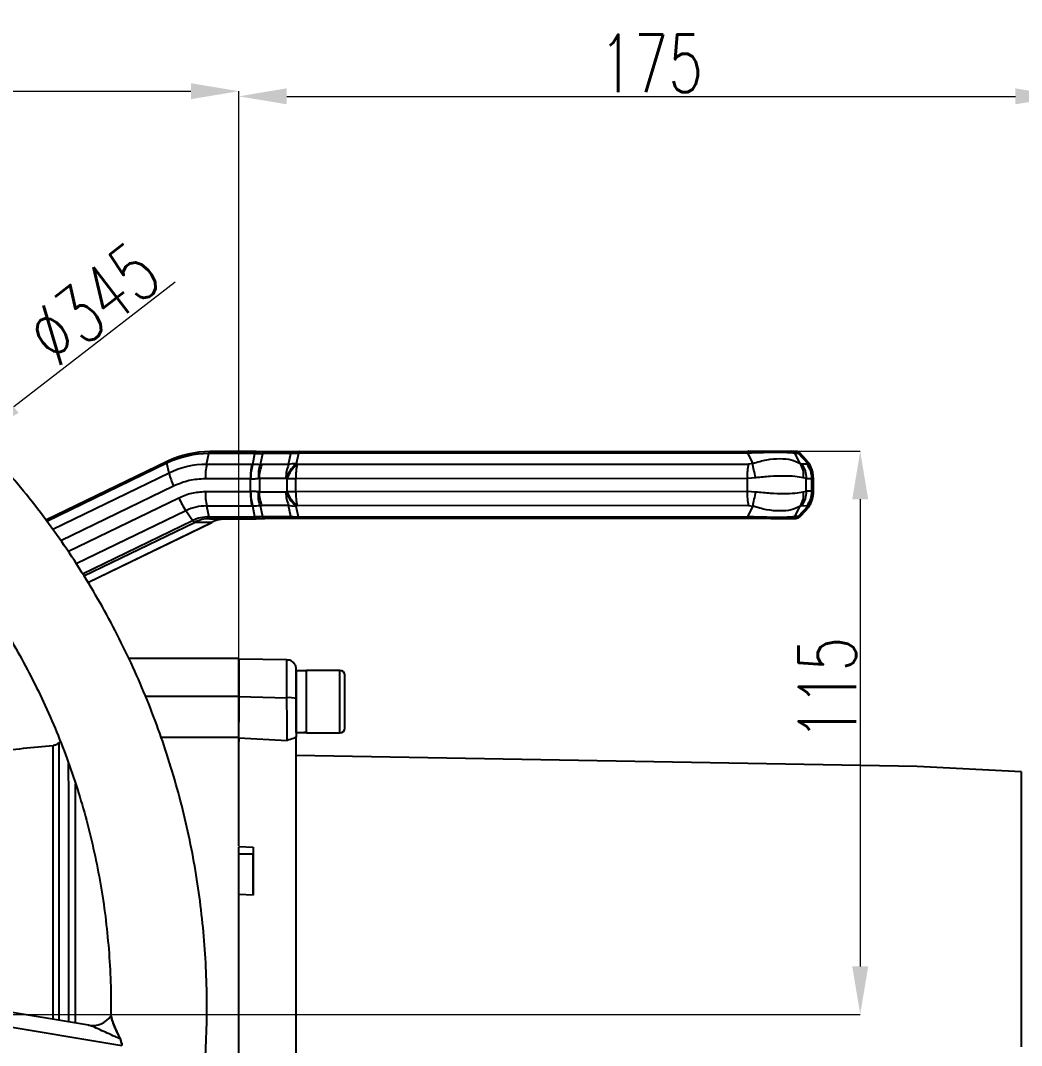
# Model space of a CAD drawing. Header units: millimetres. Extents: x 2687 to 4367, y 1046 to 2234.
# Drawn here: x 3565 to 3773.8, y 1547.2 to 1761 of the extents above; entities that cross this region are included whole.
import ezdxf

# ---------------------------------------------------------------- set-up
doc = ezdxf.new("R2010")
doc.units = ezdxf.units.MM
doc.layers.add('AM_5', color=3, linetype='Continuous', lineweight=25)
doc.styles.add('SLDTEXTSTYLE1', font='txt.shx', dxfattribs={"width": 0.7, "bigfont": 'gbcbig.shx'})
doc.dimstyles.new('SLDDIMSTYLE12$0', dxfattribs={"dimtxt": 12, "dimasz": 10, "dimexe": 0, "dimexo": 0.0625, "dimgap": 0.875, "dimtad": 1, "dimdec": 1, "dimlfac": 1.8, "dimrnd": 1e-09, "dimzin": 12, "dimdsep": 46, "dimtxsty": 'SLDTEXTSTYLE1', "dimcen": 0.09, "dimdle": 8.16, "dimclrd": 3, "dimclre": 3, "dimadec": 0, "dimazin": 3, "dimtfac": 1, "dimtdec": 1, "dimtofl": 0, "dimtmove": 0, "dimatfit": 3, "dimfxl": 0, "dimfrac": 2, "dimtolj": 1, "dimlwd": 5, "dimlwe": 5, "dimarcsym": 0})
doc.dimstyles.new('SLDDIMSTYLE12$3', dxfattribs={"dimtxt": 12, "dimasz": 10, "dimexe": 0, "dimexo": 0.0625, "dimgap": 0.875, "dimtad": 1, "dimdec": 1, "dimlfac": 1.8, "dimrnd": 1e-09, "dimzin": 12, "dimdsep": 46, "dimtxsty": 'SLDTEXTSTYLE1', "dimcen": 0.09, "dimdle": 8.16, "dimclrd": 3, "dimclre": 3, "dimadec": 0, "dimazin": 3, "dimtfac": 1, "dimtdec": 1, "dimtofl": 0, "dimtmove": 0, "dimatfit": 3, "dimfxl": 0, "dimfrac": 2, "dimtolj": 1, "dimlwd": 5, "dimlwe": 5, "dimarcsym": 0})

# ---------------------------------------------------------------- blocks, each defined once
blk = doc.blocks.new('*D23')
at = {"layer": 'AM_5', "color": 3, "lineweight": 5, "transparency": 16777216}
blk.add_line((3433.46, 1693.93), (3433.46, 1746.29), dxfattribs=at)
at = {"layer": 'AM_5', "color": 3, "linetype": 'Continuous', "lineweight": 5, "transparency": 16777216}
for p, q in [((3443.46, 1746.29), (3600.54, 1746.29)), ((3610.54, 1628.03), (3610.54, 1746.29))]:
    blk.add_line(p, q, dxfattribs=at)
at = {"layer": 'AM_5', "color": 3, "transparency": 16777216}
for points in [[(3443.46, 1747.96), (3443.46, 1744.62), (3433.46, 1746.29)], [(3600.54, 1747.96), (3600.54, 1744.62), (3610.54, 1746.29)]]:
    blk.add_solid(points, dxfattribs=at)
at = {"layer": 'Defpoints', "color": 0, "transparency": 16777216}
for p in [(3610.54, 1746.29), (3433.46, 1693.86), (3610.54, 1627.96)]:
    blk.add_point(p, dxfattribs=at)
at = {"layer": 'AM_5', "color": 0, "transparency": 16777216, "insert": (3522, 1753.17), "char_height": 12, "attachment_point": 5, "style": 'SLDTEXTSTYLE1'}
blk.add_mtext('\\A1;178', dxfattribs=at)
blk = doc.blocks.new('*D12')
at = {"layer": 'AM_5', "color": 3, "lineweight": 5, "transparency": 16777216}
blk.add_line((3610.54, 1625.47), (3610.54, 1745.22), dxfattribs=at)
at = {"layer": 'AM_5', "color": 3, "linetype": 'Continuous', "lineweight": 5, "transparency": 16777216}
for p, q in [((3620.54, 1745.22), (3772.54, 1745.22)), ((3782.54, 1548.32), (3782.54, 1745.22))]:
    blk.add_line(p, q, dxfattribs=at)
at = {"layer": 'AM_5', "color": 3, "transparency": 16777216}
for points in [[(3620.54, 1746.89), (3620.54, 1743.56), (3610.54, 1745.22)], [(3772.54, 1746.89), (3772.54, 1743.56), (3782.54, 1745.22)]]:
    blk.add_solid(points, dxfattribs=at)
at = {"layer": 'Defpoints', "color": 0, "transparency": 16777216}
for p in [(3782.54, 1745.22), (3610.54, 1625.41), (3782.54, 1548.26)]:
    blk.add_point(p, dxfattribs=at)
at = {"layer": 'AM_5', "color": 0, "transparency": 16777216, "insert": (3696.54, 1752.1), "char_height": 12, "attachment_point": 5, "style": 'SLDTEXTSTYLE1'}
blk.add_mtext('\\A1;175', dxfattribs=at)
blk = doc.blocks.new('*D16')
at = {"layer": 'AM_5', "color": 3, "lineweight": 5, "transparency": 16777216}
blk.add_line((3725.8, 1671.18), (3740.15, 1671.18), dxfattribs=at)
at = {"layer": 'AM_5', "color": 3, "linetype": 'Continuous', "lineweight": 5, "transparency": 16777216}
for p, q in [((3740.15, 1661.18), (3740.15, 1563.73)), ((3480.21, 1553.73), (3740.15, 1553.73))]:
    blk.add_line(p, q, dxfattribs=at)
at = {"layer": 'AM_5', "color": 3, "transparency": 16777216}
for points in [[(3738.49, 1661.18), (3741.82, 1661.18), (3740.15, 1671.18)], [(3738.49, 1563.73), (3741.82, 1563.73), (3740.15, 1553.73)]]:
    blk.add_solid(points, dxfattribs=at)
at = {"layer": 'Defpoints', "color": 0, "transparency": 16777216}
for p in [(3725.74, 1671.18), (3480.15, 1553.73), (3740.15, 1553.73)]:
    blk.add_point(p, dxfattribs=at)
at = {"layer": 'AM_5', "color": 0, "transparency": 16777216, "insert": (3733.28, 1621.68), "char_height": 12, "attachment_point": 5, "rotation": 90, "style": 'SLDTEXTSTYLE1'}
blk.add_mtext('\\A1;115', dxfattribs=at)
blk = doc.blocks.new('*D9')
at = {"layer": 'AM_5', "color": 3, "linetype": 'Continuous', "lineweight": 5, "transparency": 16777216}
blk.add_line((3597.27, 1706.48), (3563.59, 1680.49), dxfattribs=at)
at = {"layer": 'AM_5', "color": 3, "lineweight": 5, "transparency": 16777216}
for p, q in [((3496.21, 1628.55), (3496.39, 1628.55)), ((3496.3, 1628.46), (3496.3, 1628.64))]:
    blk.add_line(p, q, dxfattribs=at)
at = {"layer": 'AM_5', "color": 3, "transparency": 16777216}
blk.add_solid([(3562.57, 1681.8), (3564.61, 1679.17), (3555.67, 1674.37)], dxfattribs=at)
at = {"layer": 'Defpoints', "color": 0, "transparency": 16777216}
for p in [(3555.67, 1674.37), (3436.93, 1582.72)]:
    blk.add_point(p, dxfattribs=at)
at = {"layer": 'AM_5', "color": 0, "transparency": 16777216, "insert": (3580.19, 1701.98), "char_height": 12, "attachment_point": 5, "rotation": 37.6642, "style": 'SLDTEXTSTYLE1'}
blk.add_mtext('\\A1;%%C345', dxfattribs=at)

msp = doc.modelspace()

# ---------------------------------------------------------------- linework, layer by layer
at = {"color": 7, "linetype": 'Continuous', "lineweight": 25}
for p, q in [((3603.836, 1668.45), (3604.304, 1670.713)), ((3613.916, 1670.719), (3604.304, 1670.713)), ((3614.136, 1671.117), (3604.525, 1671.111)), ((3613.446, 1668.453), (3613.916, 1670.719)), ((3615.448, 1670.685), (3614.97, 1668.376)), ((3621.412, 1670.695), (3615.448, 1670.685)), ((3615.829, 1671.091), (3615.984, 1671.119)), ((3615.984, 1671.119), (3621.948, 1671.13)), ((3620.939, 1668.41), (3621.412, 1670.695)), ((3622.959, 1670.733), (3622.516, 1668.593)), ((3716.614, 1670.791), (3622.959, 1670.733)), ((3623.18, 1671.132), (3716.834, 1671.189)), ((3716.614, 1670.791), (3717.722, 1668.641)), ((3726.457, 1671.173), (3725.74, 1671.179)), ((3727.617, 1668.629), (3726.509, 1670.779)), ((3726.509, 1670.779), (3727.226, 1670.774)), ((3727.38, 1670.829), (3727.226, 1670.774)), ((3727.226, 1670.774), (3729.224, 1668.617)), ((3727.415, 1670.842), (3727.38, 1670.829)), ((3729.009, 1669.258), (3727.485, 1670.903)), ((3595.575, 1669.047), (3570.316, 1656.81)), ((3595.548, 1668.693), (3570.504, 1656.56)), ((3595.998, 1666.642), (3595.548, 1668.693)), ((3613.253, 1668.456), (3603.836, 1668.45)), ((3613.253, 1668.456), (3613.446, 1668.453)), ((3615.408, 1668.4), (3614.97, 1668.376)), ((3620.939, 1668.41), (3615.408, 1668.4)), ((3621.698, 1668.546), (3620.939, 1668.41)), ((3622.516, 1668.593), (3621.698, 1668.546)), ((3622.685, 1668.47), (3622.516, 1668.593)), ((3622.685, 1668.47), (3716.817, 1668.528)), ((3717.722, 1668.641), (3716.817, 1668.528)), ((3727.95, 1668.515), (3727.617, 1668.629)), ((3729.053, 1668.507), (3727.95, 1668.515)), ((3728.919, 1669.266), (3728.948, 1669.205)), ((3728.948, 1669.205), (3729.224, 1668.617)), ((3729.224, 1668.617), (3729.053, 1668.507)), ((3595.998, 1666.642), (3571.754, 1654.896)), ((3614.624, 1665.559), (3614.844, 1665.582)), ((3614.844, 1665.582), (3620.374, 1665.593)), ((3614.844, 1665.582), (3614.844, 1662.67)), ((3620.374, 1665.593), (3620.543, 1665.47)), ((3716.542, 1665.53), (3622.41, 1665.472)), ((3718.349, 1665.643), (3716.542, 1665.53)), ((3716.542, 1665.53), (3716.543, 1662.863)), ((3728.912, 1665.515), (3728.244, 1665.632)), ((3730.356, 1665.616), (3730.014, 1665.507)), ((3730.249, 1665.787), (3730.302, 1665.702)), ((3730.401, 1662.634), (3730.401, 1665.702)), ((3596.939, 1663.924), (3573.399, 1652.52)), ((3612.977, 1665.458), (3603.56, 1665.452)), ((3612.977, 1662.791), (3612.977, 1665.458)), ((3612.977, 1665.458), (3613.074, 1665.455)), ((3621.423, 1665.471), (3620.543, 1665.47)), ((3620.543, 1665.47), (3620.543, 1662.804)), ((3622.41, 1665.472), (3621.423, 1665.471)), ((3622.41, 1662.806), (3622.41, 1665.472)), ((3728.912, 1662.849), (3728.912, 1665.515)), ((3728.912, 1665.515), (3730.014, 1665.507)), ((3730.014, 1665.507), (3730.014, 1662.84)), ((3574.91, 1650.311), (3598.02, 1661.507)), ((3603.56, 1662.785), (3612.977, 1662.791)), ((3613.074, 1662.794), (3612.977, 1662.791)), ((3614.844, 1662.67), (3614.624, 1662.693)), ((3620.374, 1662.68), (3614.844, 1662.67)), ((3620.543, 1662.804), (3620.374, 1662.68)), ((3620.543, 1662.804), (3621.423, 1662.805)), ((3621.423, 1662.805), (3622.41, 1662.806)), ((3622.41, 1662.806), (3716.543, 1662.863)), ((3716.543, 1662.863), (3718.349, 1662.751)), ((3728.244, 1662.74), (3728.912, 1662.849)), ((3730.014, 1662.84), (3728.912, 1662.849)), ((3730.014, 1662.84), (3730.356, 1662.724)), ((3730.302, 1662.634), (3730.249, 1662.546)), ((3603.836, 1659.783), (3613.253, 1659.789)), ((3603.836, 1659.783), (3604.304, 1657.513)), ((3613.253, 1659.789), (3613.446, 1659.792)), ((3613.916, 1657.519), (3613.446, 1659.792)), ((3614.97, 1659.872), (3615.408, 1659.85)), ((3614.97, 1659.872), (3615.448, 1657.557)), ((3620.939, 1659.86), (3615.408, 1659.85)), ((3621.698, 1659.726), (3620.939, 1659.86)), ((3621.412, 1657.568), (3620.939, 1659.86)), ((3622.516, 1659.681), (3621.698, 1659.726)), ((3622.516, 1659.681), (3622.685, 1659.804)), ((3622.959, 1657.533), (3622.516, 1659.681)), ((3716.818, 1659.861), (3622.685, 1659.804)), ((3717.722, 1659.749), (3716.614, 1657.591)), ((3716.818, 1659.861), (3717.722, 1659.749)), ((3726.509, 1657.579), (3727.617, 1659.737)), ((3729.224, 1659.725), (3727.226, 1657.574)), ((3727.617, 1659.737), (3727.95, 1659.848)), ((3727.95, 1659.848), (3729.053, 1659.84)), ((3728.944, 1659.12), (3728.918, 1659.063)), ((3729.224, 1659.725), (3728.944, 1659.12)), ((3729.053, 1659.84), (3729.224, 1659.725)), ((3599.511, 1658.786), (3576.648, 1647.709)), ((3600.899, 1656.727), (3599.511, 1658.786)), ((3604.304, 1657.513), (3613.916, 1657.519)), ((3604.525, 1657.111), (3614.136, 1657.117)), ((3604.525, 1657.111), (3608.108, 1657.085)), ((3721.52, 1657.154), (3608.108, 1657.085)), ((3615.448, 1657.557), (3621.412, 1657.568)), ((3621.948, 1657.13), (3615.984, 1657.119)), ((3622.959, 1657.533), (3716.614, 1657.591)), ((3716.834, 1657.189), (3623.18, 1657.132)), ((3726.457, 1657.173), (3725.74, 1657.179)), ((3727.226, 1657.574), (3726.509, 1657.579)), ((3727.226, 1657.574), (3727.481, 1657.469)), ((3727.487, 1657.436), (3729.003, 1659.068)), ((3577.951, 1645.61), (3600.899, 1656.727)), ((3578.213, 1645.187), (3601.282, 1656.363)), ((3579.055, 1643.832), (3604.865, 1656.336)), ((3579.058, 1643.826), (3604.895, 1656.343)), ((3604.865, 1656.336), (3601.282, 1656.363)), ((3610.536, 1627.963), (3587.608, 1627.963)), ((3620.571, 1627.679), (3610.536, 1627.854)), ((3624.636, 1625.403), (3622.536, 1625.403)), ((3631.636, 1625.463), (3624.636, 1625.463)), ((3591.059, 1620.099), (3610.536, 1620.099)), ((3610.536, 1620.034), (3620.571, 1619.784)), ((3622.536, 1612.638), (3622.536, 1614.796)), ((3622.536, 1614.623), (3622.536, 1612.523)), ((3624.636, 1612.463), (3631.636, 1612.463)), ((3573.323, 1610.665), (3573.009, 1610.351)), ((3610.536, 1611.508), (3594.313, 1611.508)), ((3610.536, 1611.383), (3610.536, 1610.649)), ((3610.536, 1611.383), (3620.64, 1610.867)), ((3752.062, 1605.443), (3622.536, 1607.704)), ((3773.79, 1604.305), (3752.062, 1605.443)), ((3610.536, 1588.713), (3613.536, 1588.601)), ((3613.536, 1588.601), (3613.536, 1587.178)), ((3613.536, 1587.178), (3610.536, 1587.178)), ((3613.536, 1578.606), (3610.536, 1578.718)), ((3579.194, 1551.461), (3553.755, 1555.734)), ((3552.475, 1552.851), (3586.127, 1547.238)), ((3583.834, 1553.41), (3583.834, 1553.408)), ((3583.87, 1553.408), (3583.87, 1553.407))]:
    msp.add_line(p, q, dxfattribs=at)
at = {"color": 7, "linetype": 'Continuous', "lineweight": 25, "flags": 128}
for points in [[(3604.304, 1670.713), (3604.325, 1670.801), (3604.348, 1670.88), (3604.374, 1670.949), (3604.401, 1671.007), (3604.431, 1671.052), (3604.461, 1671.085), (3604.493, 1671.105), (3604.525, 1671.111)], [(3595.548, 1668.693), (3595.532, 1668.773), (3595.524, 1668.845), (3595.521, 1668.907), (3595.526, 1668.959), (3595.536, 1669), (3595.554, 1669.03), (3595.575, 1669.047)], [(3595.575, 1669.047), (3595.577, 1669.048), (3595.606, 1669.054)], [(3604.525, 1657.111), (3604.493, 1657.118), (3604.461, 1657.139), (3604.431, 1657.172), (3604.401, 1657.218), (3604.374, 1657.276), (3604.348, 1657.345), (3604.325, 1657.424), (3604.304, 1657.513)], [(3604.895, 1656.343), (3604.894, 1656.342), (3604.865, 1656.336)], [(3620.571, 1619.784), (3620.571, 1621.583), (3620.571, 1623.265), (3620.571, 1624.757), (3620.571, 1625.992), (3620.571, 1626.915), (3620.571, 1627.486), (3620.571, 1627.679)], [(3622.536, 1612.523), (3622.536, 1612.699), (3622.536, 1613.218), (3622.536, 1614.051), (3622.536, 1615.152), (3622.536, 1616.462), (3622.536, 1617.908), (3622.536, 1619.413), (3622.536, 1620.892), (3622.536, 1622.267), (3622.536, 1623.46), (3622.536, 1624.408), (3622.536, 1625.058), (3622.536, 1625.374), (3622.536, 1625.403)], [(3624.636, 1612.638), (3624.636, 1612.562), (3624.636, 1612.474), (3624.636, 1612.736), (3624.636, 1613.334), (3624.636, 1614.235), (3624.636, 1615.391), (3624.636, 1616.74), (3624.636, 1618.209), (3624.636, 1619.718), (3624.636, 1621.186), (3624.636, 1622.535), (3624.636, 1623.691), (3624.636, 1624.592), (3624.636, 1625.19), (3624.636, 1625.452), (3624.636, 1625.403)], [(3624.636, 1612.729), (3624.636, 1613.093), (3624.636, 1613.868), (3624.636, 1614.923), (3624.636, 1616.198), (3624.636, 1617.624), (3624.636, 1619.123), (3624.636, 1620.614), (3624.636, 1622.015), (3624.636, 1623.248), (3624.636, 1624.248), (3624.636, 1624.958), (3624.636, 1625.341), (3624.636, 1625.381)], [(3631.636, 1612.463), (3631.636, 1612.474), (3631.636, 1612.736), (3631.636, 1613.334), (3631.636, 1614.235), (3631.636, 1615.391), (3631.636, 1616.74), (3631.636, 1618.209), (3631.636, 1619.718), (3631.636, 1621.186), (3631.636, 1622.535), (3631.636, 1623.691), (3631.636, 1624.592), (3631.636, 1625.19), (3631.636, 1625.452), (3631.636, 1625.463)], [(3622.536, 1619.597), (3622.536, 1619.584), (3622.536, 1618.348), (3622.536, 1617.162), (3622.536, 1616.122), (3622.536, 1615.313), (3622.536, 1614.799), (3622.536, 1614.623)], [(3622.536, 1614.963), (3622.536, 1614.923), (3622.536, 1613.868), (3622.536, 1613.093), (3622.536, 1612.638)], [(3773.791, 1546.944), (3773.791, 1552.115), (3773.791, 1557.138), (3773.791, 1561.993), (3773.791, 1566.663), (3773.791, 1571.128), (3773.791, 1575.371), (3773.791, 1579.376), (3773.791, 1583.128), (3773.791, 1586.611), (3773.791, 1589.813), (3773.791, 1592.72), (3773.791, 1595.323), (3773.79, 1597.609), (3773.79, 1599.571), (3773.79, 1601.202), (3773.79, 1602.493), (3773.79, 1603.442), (3773.79, 1604.044), (3773.79, 1604.296), (3773.79, 1604.305)]]:
    msp.add_lwpolyline(points, dxfattribs=at)
at = {"color": 7, "linetype": 'Continuous', "lineweight": 25}
for centre, radius, start, end in [((3604.331, 1650.611), 20.102, 90.07529, 115.90707), ((3604.552, 1650.637), 20.474, 90.07527, 115.90712), ((3603.859, 1650.457), 17.993, 90.07527, 115.90712), ((3618.756, 1665.566), 15.196, 169.06221, 180.4319), ((3628.173, 1665.572), 15.196, 169.06221, 180.4319), ((3627.391, 1665.651), 7.017, 156.84756, 180.47841), ((3628.401, 1662.124), 8.541, 132.00657, 156.93397), ((3637.606, 1665.587), 15.196, 169.06221, 180.43184), ((3610.221, 1670.043), 14.624, 193.45011, 204.73439), ((3614.874, 1668.977), 18.436, 203.90163, 213.55836), ((3618.819, 1662.672), 15.259, 179.57667, 190.91491), ((3628.235, 1662.678), 15.259, 179.57667, 190.91491), ((3627.411, 1662.623), 7.037, 179.5333, 203.11856), ((3628.425, 1666.167), 8.57, 203.11136, 227.95126), ((3637.668, 1662.693), 15.259, 179.57677, 190.91492), ((3603.849, 1649.856), 9.927, 90.07527, 115.90712), ((3604.315, 1649.695), 7.818, 90.07527, 115.90712), ((3604.535, 1649.666), 7.445, 90.07527, 115.90712), ((3608.118, 1649.639), 7.445, 90.07527, 115.90712), ((3601.574, 1657.054), 0.75, 205.79928, 247.02737), ((3631.636, 1624.463), 1, 360, 90), ((3621.052, 1614.456), 5.35, 73.89602, 95.15846), ((3631.636, 1613.463), 1, 270, 360), ((3580.025, 1556.055), 4.669, 259.74027, 325.43734)]:
    msp.add_arc(centre, radius, start, end, dxfattribs=at)
for centre, start_param, end_param in [((3622.536, 1618.963), 4.712389, 4.9017857), ((3624.636, 1618.963), 4.6181166, 4.712389)]:
    msp.add_ellipse(centre, major_axis=(11.154, 0), ratio=0.5773485, start_param=start_param, end_param=end_param, dxfattribs=at)
for points, knots in [([(3433.103, 1384.998), (3435.663, 1385.023), (3439.244, 1385.058), (3444.513, 1385.337), (3448.977, 1385.672), (3454.293, 1386.238), (3459.862, 1387.011), (3465.676, 1388.021), (3471.647, 1389.277), (3477.723, 1390.788), (3483.861, 1392.558), (3490.026, 1394.593), (3496.19, 1396.892), (3502.327, 1399.457), (3508.415, 1402.288), (3514.434, 1405.381), (3520.367, 1408.736), (3526.196, 1412.348), (3531.906, 1416.214), (3537.482, 1420.328), (3542.909, 1424.685), (3548.175, 1429.279), (3553.266, 1434.104), (3558.171, 1439.151), (3562.878, 1444.414), (3567.375, 1449.884), (3571.654, 1455.553), (3575.702, 1461.41), (3579.512, 1467.446), (3583.074, 1473.652), (3586.379, 1480.017), (3589.42, 1486.53), (3592.189, 1493.179), (3594.679, 1499.953), (3596.885, 1506.841), (3598.799, 1513.83), (3600.418, 1520.907), (3601.736, 1528.061), (3602.749, 1535.278), (3603.453, 1542.545), (3603.846, 1549.849), (3603.925, 1557.177), (3603.688, 1564.515), (3603.134, 1571.85), (3602.261, 1579.168), (3601.071, 1586.455), (3599.563, 1593.697), (3597.738, 1600.882), (3595.598, 1607.995), (3593.144, 1615.022), (3590.379, 1621.951), (3587.306, 1628.767), (3583.929, 1635.458), (3580.251, 1642.01), (3576.278, 1648.41), (3572.013, 1654.645), (3567.462, 1660.703), (3562.63, 1666.571), (3557.522, 1672.238), (3552.146, 1677.69), (3546.699, 1682.738), (3541.226, 1687.39), (3535.768, 1691.66), (3530.143, 1695.702), (3524.361, 1699.51), (3518.434, 1703.079), (3512.371, 1706.4), (3506.185, 1709.471), (3499.889, 1712.284), (3493.495, 1714.836), (3487.02, 1717.122), (3480.482, 1719.139), (3473.907, 1720.881), (3467.335, 1722.346), (3460.841, 1723.527), (3454.551, 1724.425), (3449.028, 1725.008), (3444.145, 1725.376), (3439.321, 1725.615), (3433.346, 1725.732), (3427.829, 1725.622), (3422.56, 1725.35), (3418.096, 1725.013), (3412.78, 1724.448), (3407.211, 1723.674), (3401.397, 1722.664), (3395.426, 1721.408), (3389.35, 1719.898), (3383.212, 1718.127), (3377.047, 1716.093), (3370.883, 1713.793), (3364.746, 1711.228), (3358.658, 1708.398), (3352.639, 1705.304), (3346.706, 1701.949), (3340.877, 1698.337), (3335.167, 1694.472), (3329.592, 1690.357), (3324.164, 1686), (3318.899, 1681.406), (3313.807, 1676.582), (3308.902, 1671.534), (3304.196, 1666.271), (3299.698, 1660.801), (3295.42, 1655.133), (3291.371, 1649.275), (3287.561, 1643.239), (3283.999, 1637.033), (3280.695, 1630.668), (3277.652, 1624.156), (3274.89, 1617.505), (3272.553, 1611.223), (3271.274, 1607.118), (3270.711, 1605.309)], [0, 0, 0, 0, 0.0102074, 0.014274, 0.021037, 0.0280561, 0.0355867, 0.0434511, 0.0515783, 0.0599113, 0.0684099, 0.0770439, 0.085791, 0.0946336, 0.1035582, 0.112554, 0.1216124, 0.1307262, 0.1398897, 0.1490979, 0.1583469, 0.1676331, 0.1769537, 0.1863062, 0.1956884, 0.2050985, 0.2145348, 0.2239961, 0.233481, 0.2429885, 0.2525178, 0.262068, 0.2716385, 0.2812287, 0.2908382, 0.3004664, 0.3101132, 0.3197782, 0.3294613, 0.3391624, 0.3488814, 0.3586183, 0.3683733, 0.3781464, 0.387938, 0.3977483, 0.4075776, 0.4174265, 0.4272956, 0.4371854, 0.4470968, 0.4570307, 0.4669882, 0.4769704, 0.486979, 0.4970156, 0.5070822, 0.5171812, 0.5273154, 0.5374882, 0.5477037, 0.5569145, 0.5661226, 0.5753266, 0.5845258, 0.5937191, 0.6029052, 0.6120821, 0.6212471, 0.6303962, 0.6395236, 0.6486197, 0.6576679, 0.6666375, 0.6754633, 0.6839789, 0.6919633, 0.6976055, 0.7035012, 0.7112199, 0.7214273, 0.7254939, 0.7322569, 0.739276, 0.7468066, 0.754671, 0.7627982, 0.7711312, 0.7796298, 0.7882638, 0.7970109, 0.8058535, 0.8147781, 0.8237739, 0.8328323, 0.8419461, 0.8511096, 0.8603178, 0.8695668, 0.878853, 0.8881736, 0.8975261, 0.9069083, 0.9163184, 0.9257547, 0.935216, 0.9447009, 0.9542084, 0.9637377, 0.9732879, 0.9828584, 0.9924486, 1, 1, 1, 1]), ([(3433.919, 1705.687), (3436.32, 1705.65), (3439.678, 1705.598), (3444.621, 1705.294), (3448.811, 1704.937), (3453.798, 1704.346), (3459.019, 1703.546), (3464.465, 1702.508), (3470.053, 1701.224), (3475.732, 1699.686), (3481.46, 1697.888), (3487.204, 1695.828), (3492.934, 1693.504), (3498.626, 1690.916), (3504.258, 1688.066), (3509.81, 1684.956), (3515.263, 1681.589), (3520.6, 1677.97), (3525.806, 1674.103), (3530.865, 1669.995), (3535.763, 1665.65), (3540.486, 1661.078), (3545.022, 1656.284), (3549.358, 1651.279), (3553.483, 1646.069), (3557.385, 1640.666), (3561.054, 1635.079), (3564.481, 1629.318), (3567.655, 1623.394), (3570.569, 1617.319), (3573.213, 1611.104), (3575.582, 1604.762), (3577.666, 1598.305), (3579.461, 1591.745), (3580.961, 1585.097), (3582.159, 1578.373), (3583.056, 1571.587), (3583.632, 1564.754), (3583.906, 1558.687), (3583.854, 1554.903), (3583.834, 1553.41)], [0, 0, 0, 0, 0.0302952, 0.0423856, 0.0624901, 0.08336, 0.1057536, 0.1291426, 0.1533151, 0.1781023, 0.2033838, 0.2290707, 0.2550958, 0.2814075, 0.3079654, 0.3347376, 0.3616982, 0.3888263, 0.4161047, 0.4435189, 0.4710571, 0.4987089, 0.526466, 0.5543209, 0.5822674, 0.6103001, 0.6384144, 0.6666062, 0.6948723, 0.7232096, 0.7516156, 0.7800883, 0.8086258, 0.8372268, 0.86589, 0.8946146, 0.9234, 0.9522458, 0.9811519, 1, 1, 1, 1]), ([(3613.916, 1670.719), (3613.93, 1670.777), (3613.957, 1670.895), (3614.012, 1671.02), (3614.072, 1671.102), (3614.115, 1671.112), (3614.136, 1671.117)], [0, 0, 0, 0, 0.2499973, 0.4999982, 0.7499991, 1, 1, 1, 1]), ([(3613.916, 1670.719), (3614.191, 1670.717), (3614.751, 1670.714), (3615.213, 1670.695), (3615.448, 1670.685)], [0, 0, 0, 0, 0.4915101, 1, 1, 1, 1]), ([(3615.839, 1671.091), (3615.573, 1671.093), (3615.04, 1671.096), (3614.39, 1671.095), (3614.065, 1671.094)], [0, 0, 0, 0, 0.4996452, 1, 1, 1, 1]), ([(3615.448, 1670.685), (3615.481, 1670.748), (3615.546, 1670.876), (3615.679, 1671.008), (3615.776, 1671.081), (3615.828, 1671.09), (3615.829, 1671.091)], [0, 0, 0, 0, 0.3327347, 0.6654694, 0.9982041, 1, 1, 1, 1]), ([(3622.959, 1670.733), (3622.684, 1670.732), (3622.127, 1670.728), (3621.652, 1670.706), (3621.412, 1670.695)], [0, 0, 0, 0, 0.4950466, 1, 1, 1, 1]), ([(3621.948, 1671.13), (3622.137, 1671.131), (3622.511, 1671.131), (3622.958, 1671.131), (3623.18, 1671.132)], [0, 0, 0, 0, 0.5040088, 1, 1, 1, 1]), ([(3726.509, 1670.779), (3726.069, 1670.818), (3725.251, 1670.892), (3722.837, 1670.927), (3719.838, 1670.898), (3717.744, 1670.828), (3716.614, 1670.791)], [0, 0, 0, 0, 0.2683795, 0.4991161, 0.7297085, 1, 1, 1, 1]), ([(3716.834, 1671.189), (3717.864, 1671.189), (3719.334, 1671.19), (3721.224, 1671.189), (3722.435, 1671.188), (3723.509, 1671.187), (3724.832, 1671.184), (3725.367, 1671.181), (3725.74, 1671.179)], [0, 0, 0, 0, 0.2713523, 0.38737, 0.5008964, 0.614411, 0.7305771, 1, 1, 1, 1]), ([(3727.428, 1670.881), (3727.348, 1670.949), (3727.142, 1671.123), (3726.709, 1671.154), (3726.445, 1671.173)], [0, 0, 0, 0, 0.3878889, 1, 1, 1, 1]), ([(3613.074, 1665.455), (3613.101, 1665.995), (3613.156, 1667.077), (3613.35, 1667.994), (3613.446, 1668.453)], [0, 0, 0, 0, 0.5, 1, 1, 1, 1]), ([(3614.97, 1668.376), (3614.737, 1668.387), (3614.275, 1668.409), (3613.721, 1668.438), (3613.446, 1668.453)], [0, 0, 0, 0, 0.5043986, 1, 1, 1, 1]), ([(3614.97, 1668.376), (3614.846, 1667.94), (3614.596, 1667.067), (3614.615, 1666.062), (3614.624, 1665.559)], [0, 0, 0, 0, 0.50000007, 1, 1, 1, 1]), ([(3614.844, 1665.582), (3614.869, 1666.085), (3614.919, 1667.09), (3615.245, 1667.964), (3615.408, 1668.4)], [0, 0, 0, 0, 0.4999559, 1, 1, 1, 1]), ([(3717.722, 1668.641), (3718.705, 1668.932), (3720.637, 1669.504), (3723.44, 1669.73), (3725.917, 1669.498), (3727.044, 1668.922), (3727.617, 1668.629)], [0, 0, 0, 0, 0.2542867, 0.4999835, 0.7458358, 1, 1, 1, 1]), ([(3718.349, 1665.643), (3718.222, 1666.187), (3717.967, 1667.274), (3717.803, 1668.185), (3717.722, 1668.641)], [0, 0, 0, 0, 0.5000005, 1, 1, 1, 1]), ([(3727.617, 1668.629), (3727.842, 1668.173), (3728.293, 1667.261), (3728.26, 1666.175), (3728.244, 1665.632)], [0, 0, 0, 0, 0.4999977, 1, 1, 1, 1]), ([(3730.359, 1665.785), (3730.34, 1666.126), (3730.302, 1666.816), (3729.977, 1667.809), (3729.53, 1668.659), (3729.121, 1669.103), (3728.948, 1669.291)], [0, 0, 0, 0, 0.2636578, 0.5332699, 0.8030498, 1, 1, 1, 1]), ([(3730.356, 1665.616), (3730.296, 1666.16), (3730.174, 1667.247), (3729.541, 1668.161), (3729.224, 1668.617)], [0, 0, 0, 0, 0.5000008, 1, 1, 1, 1]), ([(3613.074, 1665.455), (3613.346, 1665.448), (3613.901, 1665.435), (3614.381, 1665.517), (3614.624, 1665.559)], [0, 0, 0, 0, 0.49168447, 1, 1, 1, 1]), ([(3728.244, 1665.632), (3727.71, 1665.741), (3726.658, 1665.957), (3724.211, 1666.048), (3721.379, 1665.963), (3719.371, 1665.751), (3718.349, 1665.643)], [0, 0, 0, 0, 0.2542566, 0.5000164, 0.7456194, 1, 1, 1, 1]), ([(3614.624, 1662.693), (3614.381, 1662.734), (3613.901, 1662.815), (3613.346, 1662.801), (3613.074, 1662.794)], [0, 0, 0, 0, 0.5082251, 1, 1, 1, 1]), ([(3613.446, 1659.792), (3613.349, 1660.252), (3613.155, 1661.172), (3613.101, 1662.253), (3613.074, 1662.794)], [0, 0, 0, 0, 0.5, 1, 1, 1, 1]), ([(3614.97, 1659.872), (3614.845, 1660.31), (3614.596, 1661.185), (3614.615, 1662.191), (3614.624, 1662.693)], [0, 0, 0, 0, 0.5008043, 1, 1, 1, 1]), ([(3718.349, 1662.751), (3718.223, 1662.211), (3717.967, 1661.124), (3717.804, 1660.209), (3717.722, 1659.749)], [0, 0, 0, 0, 0.4968674, 1, 1, 1, 1]), ([(3718.349, 1662.751), (3719.371, 1662.644), (3721.379, 1662.432), (3724.211, 1662.342), (3726.658, 1662.425), (3727.71, 1662.634), (3728.244, 1662.74)], [0, 0, 0, 0, 0.2543758, 0.4999836, 0.7457388, 1, 1, 1, 1]), ([(3728.244, 1662.74), (3728.26, 1662.196), (3728.293, 1661.108), (3727.842, 1660.194), (3727.617, 1659.737)], [0, 0, 0, 0, 0.5000023, 1, 1, 1, 1]), ([(3728.946, 1659.039), (3729.119, 1659.227), (3729.529, 1659.672), (3729.977, 1660.523), (3730.302, 1661.517), (3730.341, 1662.207), (3730.359, 1662.548)], [0, 0, 0, 0, 0.19724921, 0.46693834, 0.73645063, 1, 1, 1, 1]), ([(3730.356, 1662.724), (3730.296, 1662.184), (3730.176, 1661.098), (3729.542, 1660.185), (3729.224, 1659.725)], [0, 0, 0, 0, 0.4968676, 1, 1, 1, 1]), ([(3613.446, 1659.792), (3613.721, 1659.807), (3614.275, 1659.837), (3614.737, 1659.861), (3614.97, 1659.872)], [0, 0, 0, 0, 0.4960838, 1, 1, 1, 1]), ([(3727.617, 1659.737), (3727.044, 1659.448), (3725.917, 1658.879), (3723.433, 1658.654), (3720.63, 1658.887), (3718.697, 1659.46), (3717.722, 1659.749)], [0, 0, 0, 0, 0.2541572, 0.5000143, 0.7476258, 1, 1, 1, 1]), ([(3615.448, 1657.557), (3615.213, 1657.546), (3614.751, 1657.525), (3614.191, 1657.521), (3613.916, 1657.519)], [0, 0, 0, 0, 0.5084817, 1, 1, 1, 1]), ([(3614.136, 1657.117), (3614.115, 1657.123), (3614.072, 1657.133), (3614.012, 1657.217), (3613.957, 1657.342), (3613.93, 1657.46), (3613.916, 1657.519)], [0, 0, 0, 0, 0.2500001, 0.5000002, 0.7500003, 1, 1, 1, 1]), ([(3615.984, 1657.119), (3615.697, 1657.119), (3615.134, 1657.118), (3614.465, 1657.117), (3614.136, 1657.117)], [0, 0, 0, 0, 0.5097088, 1, 1, 1, 1]), ([(3621.412, 1657.568), (3621.652, 1657.558), (3622.127, 1657.537), (3622.684, 1657.535), (3622.959, 1657.533)], [0, 0, 0, 0, 0.5049534, 1, 1, 1, 1]), ([(3623.18, 1657.132), (3622.958, 1657.132), (3622.511, 1657.131), (3622.137, 1657.131), (3621.948, 1657.13)], [0, 0, 0, 0, 0.495991, 1, 1, 1, 1]), ([(3716.614, 1657.591), (3717.735, 1657.554), (3719.819, 1657.486), (3722.812, 1657.452), (3725.242, 1657.479), (3726.065, 1657.544), (3726.509, 1657.579)], [0, 0, 0, 0, 0.2680966, 0.49882268, 0.72946368, 1, 1, 1, 1]), ([(3725.74, 1657.179), (3725.363, 1657.181), (3724.824, 1657.184), (3723.49, 1657.187), (3722.414, 1657.188), (3721.201, 1657.189), (3719.317, 1657.19), (3717.855, 1657.19), (3716.834, 1657.189)], [0, 0, 0, 0, 0.2715623, 0.3875926, 0.5011305, 0.6146375, 0.7308194, 1, 1, 1, 1]), ([(3721.52, 1657.154), (3722.499, 1657.155), (3723.896, 1657.156), (3725.292, 1657.159), (3726.047, 1657.161), (3726.556, 1657.164), (3726.938, 1657.168), (3726.655, 1657.171), (3726.457, 1657.173)], [0, 0, 0, 0, 0.2713523, 0.38737, 0.5008964, 0.614411, 0.7305771, 1, 1, 1, 1]), ([(3725.821, 1657.167), (3725.949, 1657.168), (3726.514, 1657.171), (3727.072, 1657.199), (3727.354, 1657.406), (3727.456, 1657.482)], [0, 0, 0, 0, 0.1564038, 0.6938153, 1, 1, 1, 1]), ([(3610.536, 1620.099), (3610.536, 1621.162), (3610.536, 1623.287), (3610.536, 1625.856), (3610.536, 1627.625), (3610.536, 1627.849), (3610.536, 1627.96)], [0, 0, 0, 0, 0.2503661, 0.5007322, 0.7510982, 1, 1, 1, 1]), ([(3610.536, 1627.854), (3610.536, 1627.743), (3610.536, 1627.521), (3610.536, 1625.721), (3610.536, 1624.074), (3610.536, 1623.007), (3610.536, 1622.963)], [0, 0, 0, 0, 0.32863136, 0.65726272, 0.98589409, 1, 1, 1, 1]), ([(3622.536, 1625.262), (3622.536, 1625.319), (3622.536, 1625.569), (3622.536, 1625.656), (3622.536, 1625.679), (3622.536, 1625.682), (3622.536, 1625.688), (3622.536, 1625.695), (3622.535, 1625.718), (3622.529, 1625.958), (3622.441, 1626.389), (3622.126, 1626.946), (3621.647, 1627.382), (3621.096, 1627.649), (3620.72, 1627.648), (3620.577, 1627.647)], [0, 0, 0, 0, 0.0799652, 0.3519428, 0.420096, 0.4244444, 0.4252673, 0.4262442, 0.4288884, 0.4379541, 0.5614142, 0.669529, 0.7910614, 0.920557, 1, 1, 1, 1]), ([(3622.536, 1625.262), (3622.536, 1625.251), (3622.536, 1625.099), (3622.536, 1623.985), (3622.536, 1622.053), (3622.536, 1620.415), (3622.536, 1619.596)], [0, 0, 0, 0, 0.02552267, 0.35034845, 0.67517422, 1, 1, 1, 1]), ([(3632.636, 1618.963), (3632.636, 1619.655), (3632.636, 1620.719), (3632.636, 1622), (3632.636, 1622.881), (3632.636, 1623.591), (3632.636, 1624.277), (3632.636, 1624.39), (3632.636, 1624.463)], [0, 0, 0, 0, 0.2394568, 0.3683607, 0.5, 0.6316393, 0.7605432, 1, 1, 1, 1]), ([(3610.536, 1611.383), (3610.536, 1611.665), (3610.536, 1612.226), (3610.536, 1614.244), (3610.536, 1616.894), (3610.536, 1618.987), (3610.536, 1620.034)], [0, 0, 0, 0, 0.2500466, 0.4994486, 0.7493959, 1, 1, 1, 1]), ([(3610.536, 1618.964), (3610.536, 1618.408), (3610.536, 1617.296), (3610.536, 1615.877), (3610.536, 1614.947), (3610.536, 1614.586), (3610.536, 1614.849), (3610.536, 1614.963)], [0, 0, 0, 0, 0.2095815, 0.4191631, 0.6287446, 0.8383262, 1, 1, 1, 1]), ([(3620.64, 1610.867), (3620.64, 1611.142), (3620.639, 1611.512), (3620.633, 1612.467), (3620.629, 1613.145), (3620.624, 1613.961), (3620.614, 1614.979), (3620.601, 1616.29), (3620.588, 1617.92), (3620.576, 1619.143), (3620.571, 1619.784)], [0, 0, 0, 0, 0.2442896, 0.3290361, 0.4144899, 0.500125, 0.5979924, 0.7157703, 0.8510724, 1, 1, 1, 1]), ([(3622.536, 1619.596), (3622.536, 1618.836), (3622.536, 1617.321), (3622.536, 1615.193), (3622.536, 1613.236), (3622.536, 1612.171), (3622.536, 1611.637)], [0, 0, 0, 0, 0.2507669, 0.5000113, 0.749245, 1, 1, 1, 1]), ([(3632.636, 1613.463), (3632.636, 1613.537), (3632.636, 1613.65), (3632.636, 1614.336), (3632.636, 1615.045), (3632.636, 1615.927), (3632.636, 1617.207), (3632.636, 1618.271), (3632.636, 1618.963)], [0, 0, 0, 0, 0.2394568, 0.3683607, 0.5, 0.6316393, 0.7605432, 1, 1, 1, 1]), ([(3573.03, 1610.372), (3572.849, 1610.219), (3572.487, 1609.914), (3572.022, 1609.829), (3571.789, 1609.786)], [0, 0, 0, 0, 0.5000001, 1, 1, 1, 1]), ([(3573.023, 1610.292), (3573.023, 1610.315), (3573.023, 1610.456), (3573.024, 1609.797), (3573.025, 1608.256), (3573.026, 1605.676), (3573.026, 1602.174), (3573.027, 1597.738), (3573.028, 1592.408), (3573.029, 1586.222), (3573.03, 1579.228), (3573.03, 1571.502), (3573.031, 1563.066), (3573.031, 1556.676), (3573.031, 1553.011), (3573.031, 1552.496)], [0, 0, 0, 0, 0.016394, 0.101859, 0.1878451, 0.2743525, 0.3613811, 0.4489308, 0.5370018, 0.6255939, 0.7147072, 0.8043418, 0.8944974, 0.9851743, 1, 1, 1, 1]), ([(3610.536, 1588.795), (3610.536, 1589.492), (3610.536, 1592.463), (3610.536, 1596.913), (3610.536, 1602.056), (3610.536, 1606.209), (3610.536, 1609.492), (3610.536, 1610.836), (3610.536, 1611.508)], [0, 0, 0, 0, 0.0577205, 0.2461764, 0.4346323, 0.6230882, 0.8115441, 1, 1, 1, 1]), ([(3610.536, 1603.446), (3610.536, 1604.594), (3610.536, 1606.944), (3610.536, 1609.611), (3610.536, 1610.792), (3610.536, 1611.383)], [0, 0, 0, 0, 0.3234516, 0.6617258, 1, 1, 1, 1]), ([(3622.536, 1611.637), (3622.39, 1611.517), (3622.097, 1611.276), (3621.128, 1611.004), (3620.64, 1610.867)], [0, 0, 0, 0, 0.4975573, 1, 1, 1, 1]), ([(3571.798, 1609.769), (3567.643, 1609.366), (3560.274, 1608.651), (3552.932, 1607.693), (3549.729, 1607.276)], [0, 0, 0, 0, 0.56379171, 1, 1, 1, 1]), ([(3571.807, 1552.702), (3571.807, 1554.648), (3571.806, 1559.518), (3571.806, 1564.871), (3571.806, 1569.04), (3571.806, 1571.286), (3571.805, 1573.492), (3571.805, 1575.656), (3571.805, 1577.774), (3571.805, 1579.845), (3571.804, 1582.81), (3571.804, 1586.701), (3571.803, 1591.403), (3571.802, 1596.022), (3571.801, 1599.826), (3571.801, 1602.848), (3571.8, 1605.175), (3571.799, 1607.131), (3571.799, 1608.617), (3571.798, 1609.602), (3571.798, 1609.72), (3571.797, 1609.779)], [0, 0, 0, 0, 0.0577112, 0.1444095, 0.1693942, 0.1944696, 0.2196359, 0.2448929, 0.2702408, 0.2956794, 0.3212087, 0.3825805, 0.4507211, 0.5256294, 0.607304, 0.6655257, 0.7267557, 0.7909939, 0.8582398, 0.9284932, 1, 1, 1, 1]), ([(3575.073, 1552.153), (3575.072, 1553.896), (3575.072, 1558.066), (3575.07, 1564.385), (3575.069, 1570.882), (3575.067, 1575.398), (3575.066, 1578.129), (3575.065, 1579.413), (3575.065, 1580.637), (3575.064, 1581.802), (3575.064, 1582.908), (3575.062, 1586.028), (3575.059, 1590.884), (3575.055, 1596.862), (3575.057, 1601.523), (3575.047, 1604.512), (3575.047, 1605.722), (3575.047, 1606.049)], [0, 0, 0, 0, 0.0708686, 0.1695597, 0.2704087, 0.3610308, 0.383079, 0.4044252, 0.4250694, 0.4450117, 0.4642519, 0.4827902, 0.6102084, 0.7376719, 0.865182, 0.9635673, 1, 1, 1, 1]), ([(3576.487, 1551.916), (3576.487, 1553.143), (3576.486, 1557.224), (3576.485, 1563.908), (3576.482, 1571.957), (3576.48, 1579.71), (3576.477, 1587.061), (3576.473, 1593.796), (3576.47, 1598.737), (3576.468, 1601.122), (3576.468, 1601.851)], [0, 0, 0, 0, 0.0570997, 0.1899714, 0.32791, 0.4709149, 0.6189859, 0.7721223, 0.9303237, 1, 1, 1, 1]), ([(3610.536, 1531.296), (3610.536, 1534.59), (3610.536, 1541.178), (3610.536, 1550.731), (3610.536, 1559.913), (3610.536, 1568.622), (3610.536, 1576.735), (3610.536, 1583.471), (3610.536, 1587.151), (3610.536, 1588.625)], [0, 0, 0, 0, 0.149957, 0.2999139, 0.4498709, 0.5998278, 0.7497848, 0.8997417, 1, 1, 1, 1]), ([(3613.536, 1578.606), (3613.536, 1579.877), (3613.536, 1582.901), (3613.536, 1585.608), (3613.536, 1587.178)], [0, 0, 0, 0, 0.4203629, 1, 1, 1, 1]), ([(3583.87, 1553.408), (3583.878, 1553.373), (3583.896, 1553.295), (3584.082, 1552.643), (3584.6, 1551.13), (3585.342, 1549.573), (3585.839, 1548.531)], [0, 0, 0, 0, 0.1105283, 0.2490059, 0.4974103, 1, 1, 1, 1]), ([(3585.862, 1548.53), (3585.355, 1549.572), (3584.597, 1551.13), (3584.09, 1552.621), (3583.9, 1553.277), (3583.88, 1553.364), (3583.87, 1553.408)], [0, 0, 0, 0, 0.5024672, 0.7509757, 0.8756525, 1, 1, 1, 1]), ([(3585.862, 1548.53), (3585.474, 1548.72), (3584.547, 1549.174), (3583.1, 1549.811), (3581.534, 1550.545), (3580.15, 1551.204), (3579.473, 1551.386), (3579.194, 1551.461)], [0, 0, 0, 0, 0.1543805, 0.3689656, 0.5771659, 0.8257398, 1, 1, 1, 1]), ([(3585.839, 1548.531), (3585.849, 1548.502), (3585.913, 1548.313), (3586.028, 1548.021), (3586.125, 1547.609), (3586.127, 1547.357), (3586.127, 1547.238)], [0, 0, 0, 0, 0.0709429, 0.4685237, 0.7475032, 1, 1, 1, 1]), ([(3586.127, 1547.238), (3586.127, 1547.357), (3586.126, 1547.608), (3586.016, 1548.05), (3585.921, 1548.345), (3585.862, 1548.53)], [0, 0, 0, 0, 0.2505518, 0.5313012, 1, 1, 1, 1])]:
    msp.add_open_spline(points, degree=3, knots=knots, dxfattribs=at)
for points in [[(3621.412, 1670.695), (3621.445, 1670.759), (3621.51, 1670.886), (3621.642, 1671.023), (3621.79, 1671.114), (3621.895, 1671.125), (3621.948, 1671.13)], [(3623.18, 1671.132), (3623.159, 1671.127), (3623.116, 1671.117), (3623.056, 1671.034), (3623.001, 1670.909), (3622.973, 1670.792), (3622.959, 1670.733)], [(3716.834, 1671.189), (3716.813, 1671.184), (3716.77, 1671.174), (3716.71, 1671.091), (3716.656, 1670.967), (3716.628, 1670.849), (3716.614, 1670.791)], [(3725.74, 1671.179), (3725.814, 1671.173), (3725.963, 1671.163), (3726.173, 1671.08), (3726.363, 1670.955), (3726.461, 1670.838), (3726.509, 1670.779)], [(3727.226, 1670.774), (3727.177, 1670.832), (3727.08, 1670.95), (3726.89, 1671.075), (3726.68, 1671.158), (3726.531, 1671.168), (3726.457, 1671.173)], [(3622.516, 1668.593), (3622.296, 1668.382), (3621.855, 1667.96), (3621.268, 1667.215), (3620.754, 1666.42), (3620.501, 1665.868), (3620.374, 1665.593)], [(3716.817, 1668.528), (3716.738, 1668.069), (3716.579, 1667.152), (3716.554, 1666.071), (3716.542, 1665.53)], [(3727.95, 1668.515), (3728.227, 1668.055), (3728.782, 1667.137), (3728.868, 1666.056), (3728.912, 1665.515)], [(3729.053, 1668.507), (3729.33, 1668.047), (3729.884, 1667.129), (3729.971, 1666.048), (3730.014, 1665.507)], [(3603.56, 1665.452), (3602.416, 1665.385), (3600.129, 1665.252), (3598.002, 1664.367), (3596.939, 1663.924)], [(3598.02, 1661.507), (3598.91, 1661.877), (3600.689, 1662.618), (3602.603, 1662.73), (3603.56, 1662.785)], [(3615.408, 1659.85), (3615.245, 1660.287), (3614.919, 1661.162), (3614.869, 1662.168), (3614.844, 1662.67)], [(3620.374, 1662.68), (3620.501, 1662.405), (3620.754, 1661.854), (3621.268, 1661.059), (3621.855, 1660.314), (3622.296, 1659.892), (3622.516, 1659.681)], [(3716.543, 1662.863), (3716.555, 1662.323), (3716.58, 1661.241), (3716.739, 1660.321), (3716.818, 1659.861)], [(3728.912, 1662.849), (3728.868, 1662.308), (3728.782, 1661.227), (3728.227, 1660.308), (3727.95, 1659.848)], [(3730.014, 1662.84), (3729.971, 1662.3), (3729.884, 1661.219), (3729.33, 1660.299), (3729.053, 1659.84)], [(3615.984, 1657.119), (3615.931, 1657.125), (3615.826, 1657.137), (3615.678, 1657.228), (3615.546, 1657.365), (3615.481, 1657.493), (3615.448, 1657.557)], [(3621.948, 1657.13), (3621.895, 1657.136), (3621.79, 1657.148), (3621.642, 1657.239), (3621.51, 1657.376), (3621.445, 1657.504), (3621.412, 1657.568)], [(3623.18, 1657.132), (3623.159, 1657.137), (3623.116, 1657.148), (3623.056, 1657.231), (3623.001, 1657.357), (3622.973, 1657.474), (3622.959, 1657.533)], [(3716.834, 1657.189), (3716.813, 1657.194), (3716.771, 1657.205), (3716.71, 1657.289), (3716.656, 1657.414), (3716.628, 1657.532), (3716.614, 1657.591)], [(3726.509, 1657.579), (3726.461, 1657.52), (3726.363, 1657.403), (3726.173, 1657.277), (3725.963, 1657.194), (3725.814, 1657.184), (3725.74, 1657.179)], [(3727.226, 1657.574), (3727.177, 1657.515), (3727.08, 1657.397), (3726.89, 1657.272), (3726.68, 1657.189), (3726.531, 1657.178), (3726.457, 1657.173)], [(3610.536, 1620.034), (3610.536, 1621.088), (3610.536, 1623.196), (3610.536, 1625.75), (3610.536, 1627.514), (3610.536, 1627.741), (3610.536, 1627.854)], [(3610.536, 1623.214), (3610.536, 1623.15), (3610.536, 1623.022), (3610.536, 1622.039), (3610.536, 1620.634), (3610.536, 1619.521), (3610.536, 1618.964)], [(3610.536, 1611.508), (3610.536, 1611.786), (3610.536, 1612.341), (3610.536, 1614.347), (3610.536, 1616.977), (3610.536, 1619.059), (3610.536, 1620.099)], [(3622.536, 1524.753), (3622.536, 1528.405), (3622.536, 1535.708), (3622.536, 1546.351), (3622.536, 1556.594), (3622.536, 1566.295), (3622.536, 1575.334), (3622.536, 1583.596), (3622.536, 1590.978), (3622.536, 1597.382), (3622.536, 1602.738), (3622.536, 1606.945), (3622.536, 1610.065), (3622.536, 1611.113), (3622.536, 1611.637)], [(3613.536, 1588.601), (3613.536, 1587.025), (3613.536, 1583.873), (3613.536, 1580.362), (3613.536, 1578.606)], [(3610.536, 1577.183), (3610.536, 1578.94), (3610.536, 1582.455), (3610.536, 1585.604), (3610.536, 1587.178)], [(3610.536, 1530.992), (3610.536, 1533.906), (3610.536, 1539.733), (3610.536, 1548.228), (3610.536, 1556.456), (3610.536, 1564.328), (3610.536, 1571.828), (3610.536, 1576.421), (3610.536, 1578.718)]]:
    msp.add_open_spline(points, degree=3, dxfattribs=at)

# ---------------------------------------------------------------- dimensions: what is measured, and where the dimension line sits
at = {"layer": 'AM_5'}
for base, p1, p2, text, picture, middle in [((3610.536, 1746.29), (3433.458, 1693.863), (3610.536, 1627.963), '178', '*D23', (3521.997, 1753.165)), ((3782.536, 1745.223), (3610.536, 1625.409), (3782.536, 1548.257), '175', '*D12', (3696.536, 1752.098))]:
    dim = msp.add_linear_dim(base=base, p1=p1, p2=p2, text=text, dimstyle='SLDDIMSTYLE12$0', override={"dimlfac": 1, "dimpost": ''}, dxfattribs=at)
    dim.commit()
    dim.dimension.update_dxf_attribs({"geometry": picture, "text_midpoint": middle})
dim = msp.add_diameter_dim_2p(p1=(3436.933, 1582.72), p2=(3555.674, 1674.375), text='%%C345', dimstyle='SLDDIMSTYLE12$3', override={"dimlfac": 1, "dimpost": ''}, dxfattribs=at)
dim.commit()
dim.dimension.update_dxf_attribs({"geometry": '*D9', "text_midpoint": (3580.189, 1701.982)})
dim = msp.add_linear_dim(base=(3740.153, 1553.73), p1=(3725.74, 1671.179), p2=(3480.146, 1553.73), angle=90, text='115', dimstyle='SLDDIMSTYLE12$0', override={"dimlfac": 1}, dxfattribs=at)
dim.commit()
dim.dimension.update_dxf_attribs({"geometry": '*D16', "text_midpoint": (3740.153, 1621.684), "dimtype": 160})

doc.saveas('drawing.dxf')
